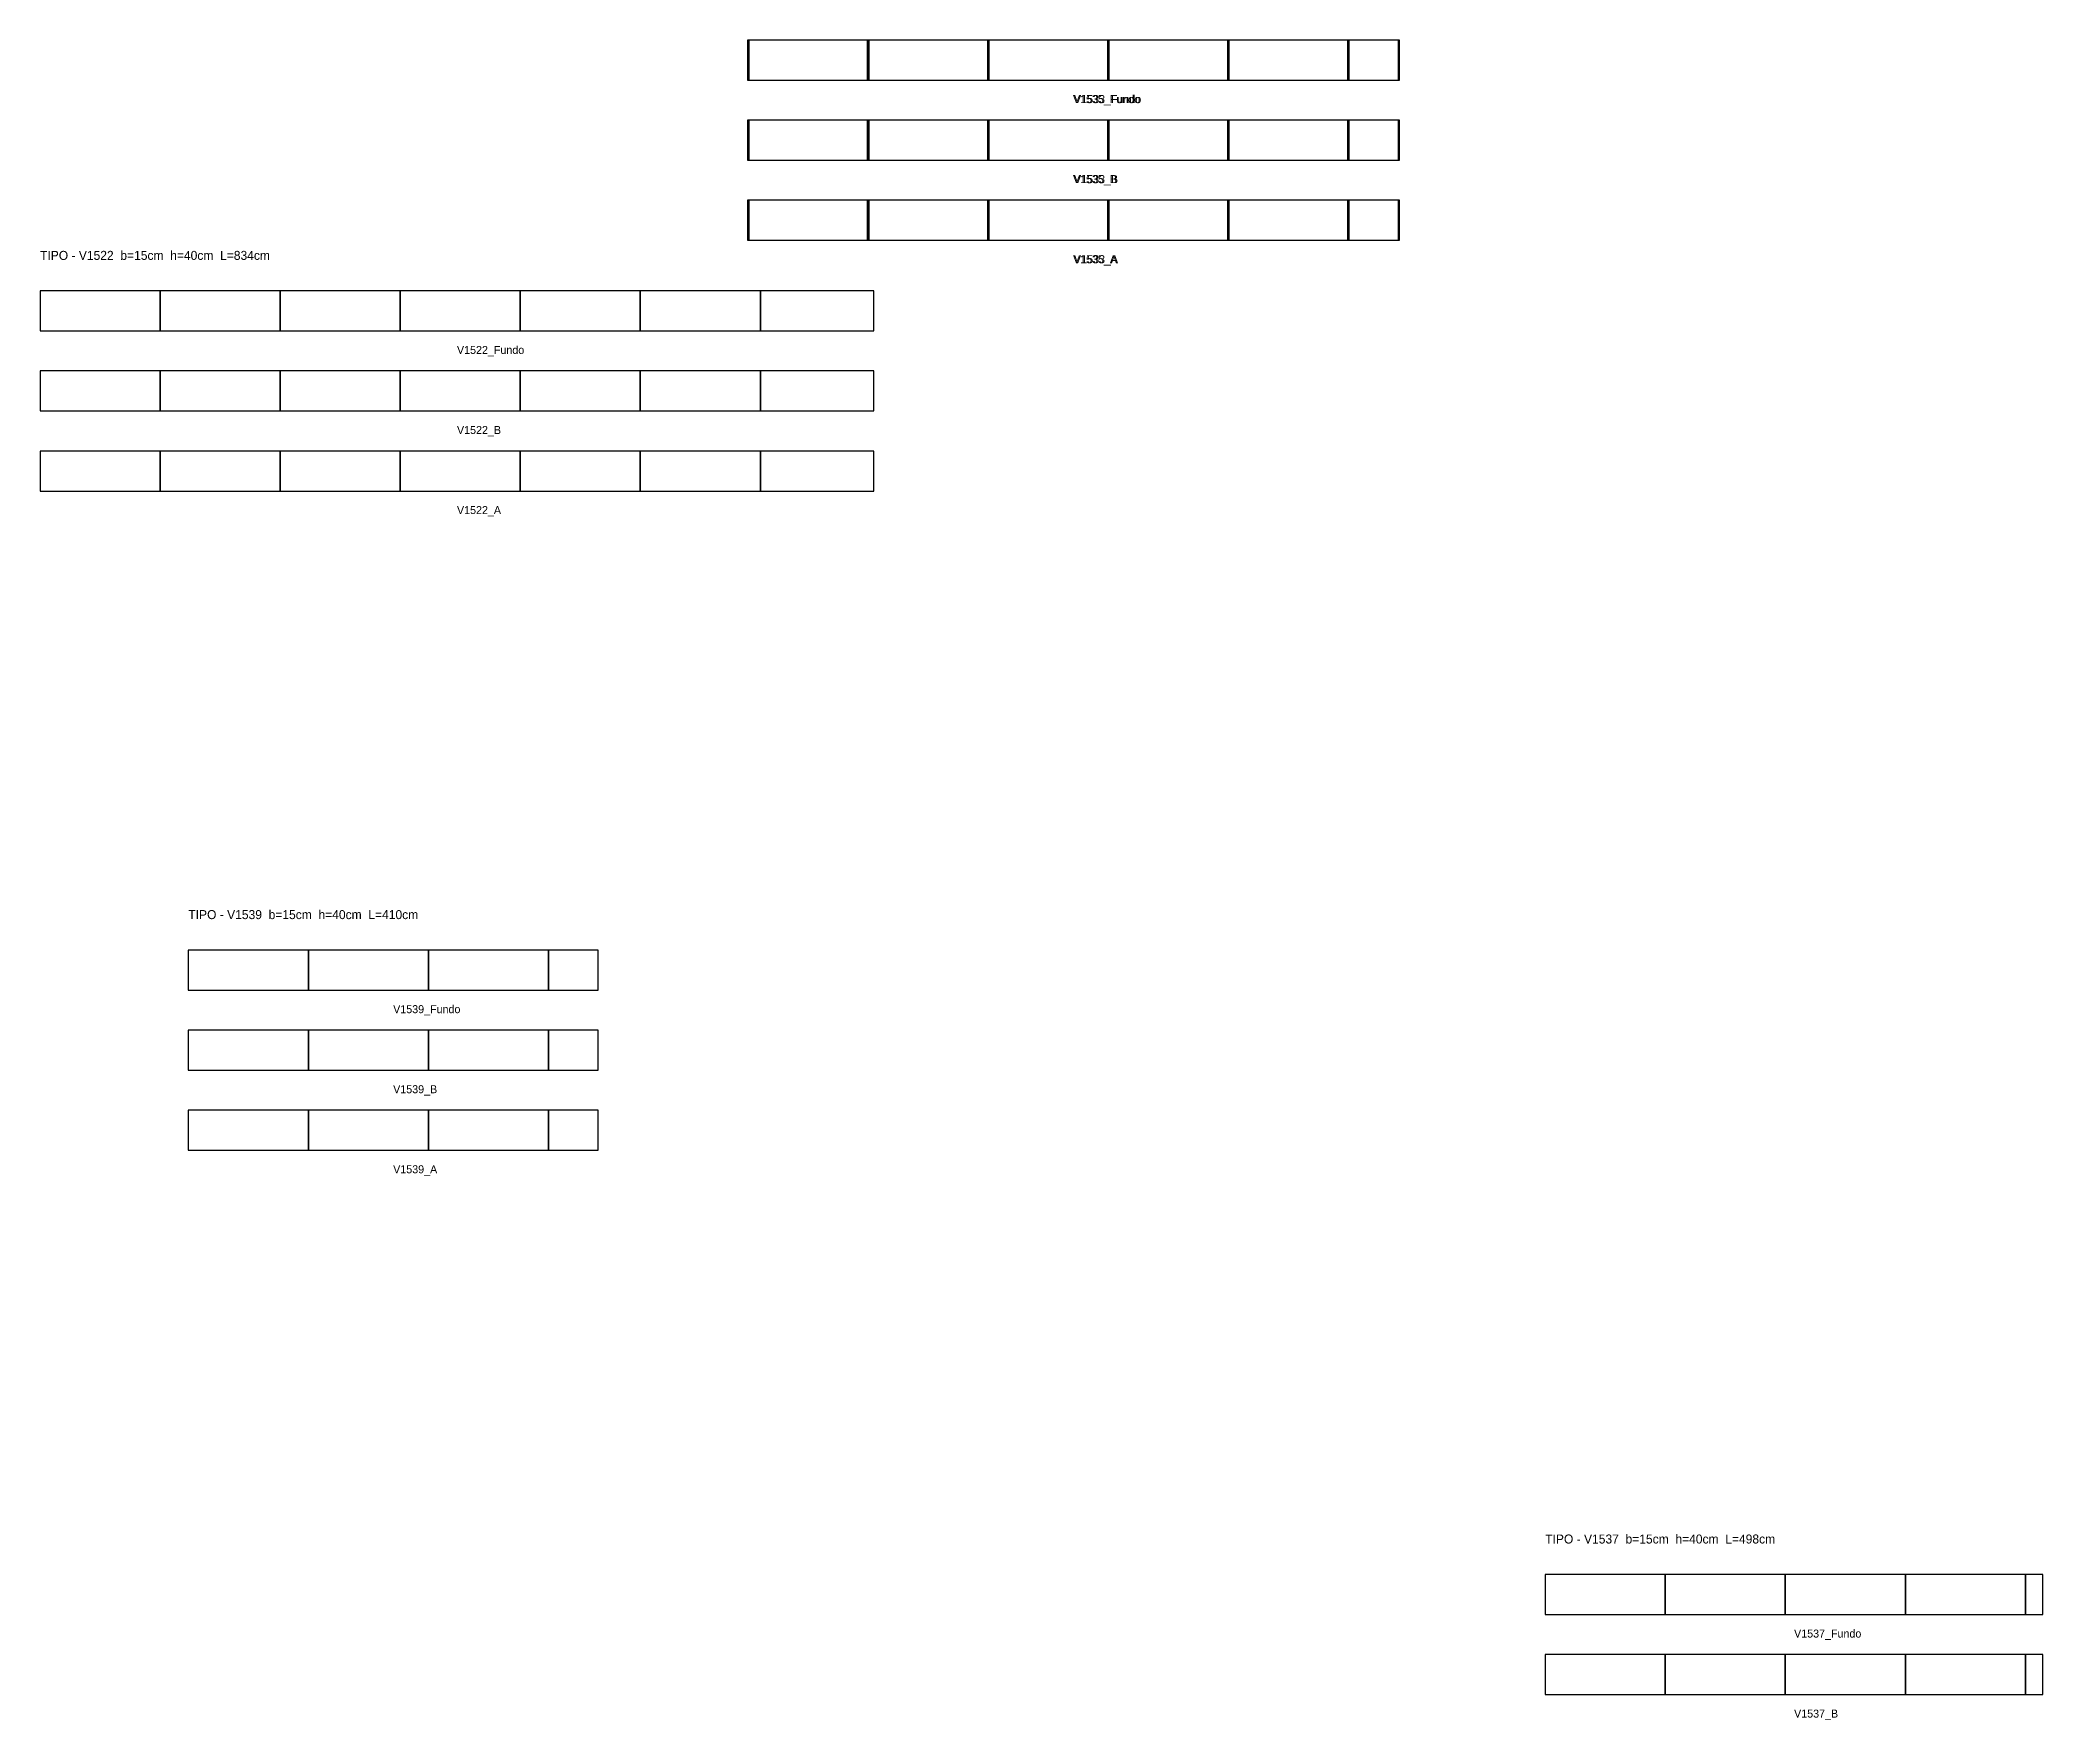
# Model space of a CAD drawing. Header units: metres. Extents: x -378 to 9631, y -10925 to 13375.
# Drawn here: x 6177 to 8179, y 10048 to 11727 of the extents above; entities that cross this region are included whole.
import ezdxf

# ---------------------------------------------------------------- set-up
doc = ezdxf.new("R2010")
doc.units = ezdxf.units.M

msp = doc.modelspace()

# ---------------------------------------------------------------- linework, layer by layer
at = {"layer": 'Paineis'}
for points in [[(6884.25, 11687.19), (7004.25, 11687.19), (7004.25, 11727.19), (6884.25, 11727.19)], [(6885.34, 11687.19), (7005.34, 11687.19), (7005.34, 11727.19), (6885.34, 11727.19)], [(7004.25, 11687.19), (7124.25, 11687.19), (7124.25, 11727.19), (7004.25, 11727.19)], [(7005.34, 11687.19), (7125.34, 11687.19), (7125.34, 11727.19), (7005.34, 11727.19)], [(7124.25, 11687.19), (7244.25, 11687.19), (7244.25, 11727.19), (7124.25, 11727.19)], [(7125.34, 11687.19), (7245.34, 11687.19), (7245.34, 11727.19), (7125.34, 11727.19)], [(7244.25, 11687.19), (7364.25, 11687.19), (7364.25, 11727.19), (7244.25, 11727.19)], [(7245.34, 11687.19), (7365.34, 11687.19), (7365.34, 11727.19), (7245.34, 11727.19)], [(7364.25, 11687.19), (7484.25, 11687.19), (7484.25, 11727.19), (7364.25, 11727.19)], [(7365.34, 11687.19), (7485.34, 11687.19), (7485.34, 11727.19), (7365.34, 11727.19)], [(7484.25, 11687.19), (7534.75, 11687.19), (7534.75, 11727.19), (7484.25, 11727.19)], [(7485.34, 11687.19), (7535.84, 11687.19), (7535.84, 11727.19), (7485.34, 11727.19)], [(6884.25, 11607.19), (7004.25, 11607.19), (7004.25, 11647.19), (6884.25, 11647.19)], [(6885.34, 11607.19), (7005.34, 11607.19), (7005.34, 11647.19), (6885.34, 11647.19)], [(7004.25, 11607.19), (7124.25, 11607.19), (7124.25, 11647.19), (7004.25, 11647.19)], [(7005.34, 11607.19), (7125.34, 11607.19), (7125.34, 11647.19), (7005.34, 11647.19)], [(7124.25, 11607.19), (7244.25, 11607.19), (7244.25, 11647.19), (7124.25, 11647.19)], [(7125.34, 11607.19), (7245.34, 11607.19), (7245.34, 11647.19), (7125.34, 11647.19)], [(7244.25, 11607.19), (7364.25, 11607.19), (7364.25, 11647.19), (7244.25, 11647.19)], [(7245.34, 11607.19), (7365.34, 11607.19), (7365.34, 11647.19), (7245.34, 11647.19)], [(7364.25, 11607.19), (7484.25, 11607.19), (7484.25, 11647.19), (7364.25, 11647.19)], [(7365.34, 11607.19), (7485.34, 11607.19), (7485.34, 11647.19), (7365.34, 11647.19)], [(7484.25, 11607.19), (7534.75, 11607.19), (7534.75, 11647.19), (7484.25, 11647.19)], [(7485.34, 11607.19), (7535.84, 11607.19), (7535.84, 11647.19), (7485.34, 11647.19)], [(6884.25, 11527.19), (7004.25, 11527.19), (7004.25, 11567.19), (6884.25, 11567.19)], [(6885.34, 11527.19), (7005.34, 11527.19), (7005.34, 11567.19), (6885.34, 11567.19)], [(7004.25, 11527.19), (7124.25, 11527.19), (7124.25, 11567.19), (7004.25, 11567.19)], [(7005.34, 11527.19), (7125.34, 11527.19), (7125.34, 11567.19), (7005.34, 11567.19)], [(7124.25, 11527.19), (7244.25, 11527.19), (7244.25, 11567.19), (7124.25, 11567.19)], [(7125.34, 11527.19), (7245.34, 11527.19), (7245.34, 11567.19), (7125.34, 11567.19)], [(7244.25, 11527.19), (7364.25, 11527.19), (7364.25, 11567.19), (7244.25, 11567.19)], [(7245.34, 11527.19), (7365.34, 11527.19), (7365.34, 11567.19), (7245.34, 11567.19)], [(7364.25, 11527.19), (7484.25, 11527.19), (7484.25, 11567.19), (7364.25, 11567.19)], [(7365.34, 11527.19), (7485.34, 11527.19), (7485.34, 11567.19), (7365.34, 11567.19)], [(7484.25, 11527.19), (7534.75, 11527.19), (7534.75, 11567.19), (7484.25, 11567.19)], [(7485.34, 11527.19), (7535.84, 11527.19), (7535.84, 11567.19), (7485.34, 11567.19)], [(6177.03, 11436.5), (6297.03, 11436.5), (6297.03, 11476.5), (6177.03, 11476.5)], [(6297.03, 11436.5), (6417.03, 11436.5), (6417.03, 11476.5), (6297.03, 11476.5)], [(6417.03, 11436.5), (6537.03, 11436.5), (6537.03, 11476.5), (6417.03, 11476.5)], [(6537.03, 11436.5), (6657.03, 11436.5), (6657.03, 11476.5), (6537.03, 11476.5)], [(6657.03, 11436.5), (6777.03, 11436.5), (6777.03, 11476.5), (6657.03, 11476.5)], [(6777.03, 11436.5), (6897.03, 11436.5), (6897.03, 11476.5), (6777.03, 11476.5)], [(6897.03, 11436.5), (7010.53, 11436.5), (7010.53, 11476.5), (6897.03, 11476.5)], [(6177.03, 11356.5), (6297.03, 11356.5), (6297.03, 11396.5), (6177.03, 11396.5)], [(6297.03, 11356.5), (6417.03, 11356.5), (6417.03, 11396.5), (6297.03, 11396.5)], [(6417.03, 11356.5), (6537.03, 11356.5), (6537.03, 11396.5), (6417.03, 11396.5)], [(6537.03, 11356.5), (6657.03, 11356.5), (6657.03, 11396.5), (6537.03, 11396.5)], [(6657.03, 11356.5), (6777.03, 11356.5), (6777.03, 11396.5), (6657.03, 11396.5)], [(6777.03, 11356.5), (6897.03, 11356.5), (6897.03, 11396.5), (6777.03, 11396.5)], [(6897.03, 11356.5), (7010.53, 11356.5), (7010.53, 11396.5), (6897.03, 11396.5)], [(6177.03, 11276.5), (6297.03, 11276.5), (6297.03, 11316.5), (6177.03, 11316.5)], [(6297.03, 11276.5), (6417.03, 11276.5), (6417.03, 11316.5), (6297.03, 11316.5)], [(6417.03, 11276.5), (6537.03, 11276.5), (6537.03, 11316.5), (6417.03, 11316.5)], [(6537.03, 11276.5), (6657.03, 11276.5), (6657.03, 11316.5), (6537.03, 11316.5)], [(6657.03, 11276.5), (6777.03, 11276.5), (6777.03, 11316.5), (6657.03, 11316.5)], [(6777.03, 11276.5), (6897.03, 11276.5), (6897.03, 11316.5), (6777.03, 11316.5)], [(6897.03, 11276.5), (7010.53, 11276.5), (7010.53, 11316.5), (6897.03, 11316.5)], [(6325.24, 10777.7), (6445.24, 10777.7), (6445.24, 10817.7), (6325.24, 10817.7)], [(6445.24, 10777.7), (6565.24, 10777.7), (6565.24, 10817.7), (6445.24, 10817.7)], [(6565.24, 10777.7), (6685.24, 10777.7), (6685.24, 10817.7), (6565.24, 10817.7)], [(6685.24, 10777.7), (6734.74, 10777.7), (6734.74, 10817.7), (6685.24, 10817.7)], [(6325.24, 10697.7), (6445.24, 10697.7), (6445.24, 10737.7), (6325.24, 10737.7)], [(6445.24, 10697.7), (6565.24, 10697.7), (6565.24, 10737.7), (6445.24, 10737.7)], [(6565.24, 10697.7), (6685.24, 10697.7), (6685.24, 10737.7), (6565.24, 10737.7)], [(6685.24, 10697.7), (6734.74, 10697.7), (6734.74, 10737.7), (6685.24, 10737.7)], [(6325.24, 10617.7), (6445.24, 10617.7), (6445.24, 10657.7), (6325.24, 10657.7)], [(6445.24, 10617.7), (6565.24, 10617.7), (6565.24, 10657.7), (6445.24, 10657.7)], [(6565.24, 10617.7), (6685.24, 10617.7), (6685.24, 10657.7), (6565.24, 10657.7)], [(6685.24, 10617.7), (6734.74, 10617.7), (6734.74, 10657.7), (6685.24, 10657.7)], [(7681.56, 10153.7), (7801.56, 10153.7), (7801.56, 10193.7), (7681.56, 10193.7)], [(7801.56, 10153.7), (7921.56, 10153.7), (7921.56, 10193.7), (7801.56, 10193.7)], [(7921.56, 10153.7), (8041.56, 10153.7), (8041.56, 10193.7), (7921.56, 10193.7)], [(8041.56, 10153.7), (8161.56, 10153.7), (8161.56, 10193.7), (8041.56, 10193.7)], [(8161.56, 10153.7), (8179.06, 10153.7), (8179.06, 10193.7), (8161.56, 10193.7)], [(7681.56, 10073.7), (7801.56, 10073.7), (7801.56, 10113.7), (7681.56, 10113.7)], [(7801.56, 10073.7), (7921.56, 10073.7), (7921.56, 10113.7), (7801.56, 10113.7)], [(7921.56, 10073.7), (8041.56, 10073.7), (8041.56, 10113.7), (7921.56, 10113.7)], [(8041.56, 10073.7), (8161.56, 10073.7), (8161.56, 10113.7), (8041.56, 10113.7)], [(8161.56, 10073.7), (8179.06, 10073.7), (8179.06, 10113.7), (8161.56, 10113.7)]]:
    msp.add_lwpolyline(points, close=True, dxfattribs=at)

# ---------------------------------------------------------------- texts
at = {"layer": 'NOMENCLATURA', "char_height": 9, "attachment_point": 1}
for s, insert in [('TIPO - V1522  b=15cm  h=40cm  L=834cm', (6177.03, 11516.5)), ('TIPO - V1539  b=15cm  h=40cm  L=410cm', (6325.24, 10857.7)), ('TIPO - V1537  b=15cm  h=40cm  L=498cm', (7681.56, 10233.7))]:
    msp.add_mtext(s, dxfattribs=dict(at, insert=insert))
at = {"layer": 'Texto Secao', "char_height": 8, "attachment_point": 1}
for s, insert in [('V1535_Fundo', (7209.5, 11672.19)), ('V1533_Fundo', (7210.59, 11672.19)), ('V1535_B', (7209.5, 11592.19)), ('V1533_B', (7210.59, 11592.19)), ('V1535_A', (7209.5, 11512.19)), ('V1533_A', (7210.59, 11512.19)), ('V1522_Fundo', (6593.78, 11421.5)), ('V1522_B', (6593.78, 11341.5)), ('V1522_A', (6593.78, 11261.5)), ('V1539_Fundo', (6529.99, 10762.7)), ('V1539_B', (6529.99, 10682.7)), ('V1539_A', (6529.99, 10602.7)), ('V1537_Fundo', (7930.31, 10138.7)), ('V1537_B', (7930.31, 10058.7))]:
    msp.add_mtext(s, dxfattribs=dict(at, insert=insert))

doc.saveas('drawing.dxf')
